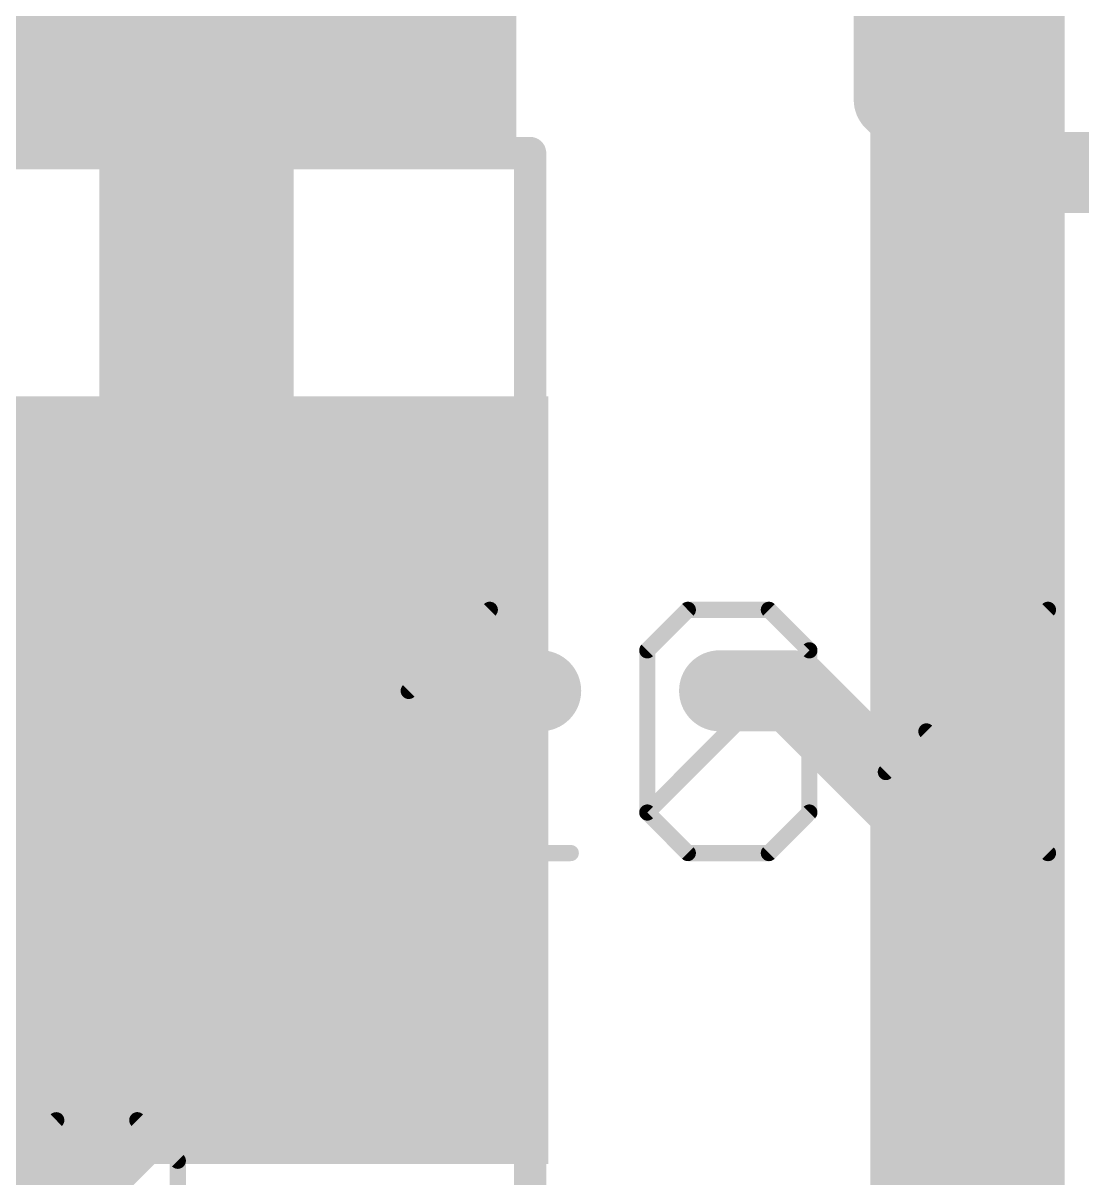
# Model space of a CAD drawing. Extents: x 0 to 108, y -11 to 13.
# Drawn here: x 3.218 to 4.879, y 3.186 to 4.997 of the extents above; entities that cross this region are included whole.
import ezdxf

# ---------------------------------------------------------------- set-up
doc = ezdxf.new("R2010")
doc.units = 0
for name, color, linetype in [('1', 12, 'CONTINUOUS'), ('21', 41, 'CONTINUOUS'), ('22', 40, 'CONTINUOUS'), ('25', 253, 'CONTINUOUS'), ('27', 1, 'CONTINUOUS'), ('29', 253, 'CONTINUOUS'), ('31', 4, 'CONTINUOUS'), ('39', 12, 'CONTINUOUS'), ('51', 53, 'CONTINUOUS')]:
    doc.layers.add(name, color=color, linetype=linetype)

# ---------------------------------------------------------------- blocks, each defined once
blk = doc.blocks.new('RECT')
blk.add_solid([(-0.5, -0.5), (0.5, -0.5), (-0.5, 0.5), (0.5, 0.5)])

msp = doc.modelspace()

# ---------------------------------------------------------------- linework, layer by layer
at = {"layer": '1', "const_width": 0.3048}
for points in [[(3.49, 4.125), (3.49, 5.35)], [(4.699, 2.159), (4.699, 5.207)], [(3.175, 3.81), (3.49, 4.125)], [(3.39, 3.81), (3.175, 3.81)], [(3.39, 3.39), (3.39, 3.81)], [(1.27, 1.27), (3.39, 3.39)]]:
    msp.add_lwpolyline(points, dxfattribs=at)
at = {"layer": '1', "const_width": 0.1524}
for points in [[(3.5439, 4.0711, 1), (3.4361, 4.1789)], [(3.4138, 4.125, 1), (3.5662, 4.125)], [(3.175, 3.8862, 1), (3.175, 3.7338)], [(3.4662, 3.81, 1), (3.3138, 3.81)], [(3.39, 3.7338, 1), (3.39, 3.8862)], [(3.1211, 3.8639, 1), (3.2289, 3.7561)], [(3.4439, 3.3361, 1), (3.3361, 3.4439)], [(3.3138, 3.39, 1), (3.4662, 3.39)]]:
    msp.add_lwpolyline(points, format="xyb", dxfattribs=at)
at = {"layer": '21', "const_width": 0.127}
for points in [[(4.5841, 5.1057), (4.5841, 4.8769)], [(4.5841, 4.8769), (4.6985, 4.7625)], [(4.6985, 4.7625), (5.1561, 4.7625)]]:
    msp.add_lwpolyline(points, dxfattribs=at)
at = {"layer": '21', "const_width": 0.0635}
for points in [[(4.6066, 4.8993, 1), (4.5617, 4.8544)], [(4.5524, 4.8769, 1), (4.6159, 4.8769)], [(4.6985, 4.7942, 1), (4.6985, 4.7308)], [(4.6761, 4.74, 1), (4.721, 4.785)]]:
    msp.add_lwpolyline(points, format="xyb", dxfattribs=at)
at = {"layer": '22', "const_width": 0.127}
for points in [[(3.9153, 4.0645), (3.9153, 3.6069)], [(3.1876, 3.9501), (3.0732, 3.8357)], [(3.4164, 3.9501), (3.1876, 3.9501)], [(3.5308, 3.8357), (3.4164, 3.9501)], [(4.0297, 3.9501), (3.8009, 3.9501)], [(4.4246, 3.9501), (4.3102, 3.9501)], [(4.6534, 3.7213), (4.4246, 3.9501)], [(4.6534, 3.4925), (4.6534, 3.9501)], [(3.5308, 3.6069), (3.5308, 3.8357)], [(3.0732, 3.7213), (3.5308, 3.7213)], [(3.4164, 3.4925), (3.5308, 3.6069)], [(3.9153, 3.6069), (3.8009, 3.4925)], [(3.1876, 3.4925), (3.4164, 3.4925)]]:
    msp.add_lwpolyline(points, dxfattribs=at)
at = {"layer": '22', "const_width": 0.0635}
for points in [[(3.9471, 4.0645, 1), (3.8836, 4.0645)], [(3.1876, 3.9818, 1), (3.1876, 3.9183)], [(3.21, 3.9276, 1), (3.1651, 3.9725)], [(3.4388, 3.9725, 1), (3.3939, 3.9276)], [(3.4164, 3.9183, 1), (3.4164, 3.9818)], [(3.8009, 3.9818, 1), (3.8009, 3.9183)], [(4.0297, 3.9183, 1), (4.0297, 3.9818)], [(4.3102, 3.9818, 1), (4.3102, 3.9183)], [(4.4471, 3.9725, 1), (4.4022, 3.9276)], [(4.4246, 3.9183, 1), (4.4246, 3.9818)], [(4.6852, 3.9501, 1), (4.6217, 3.9501)], [(3.5625, 3.8357, 1), (3.499, 3.8357)], [(3.5083, 3.8132, 1), (3.5532, 3.8581)], [(3.5308, 3.6895, 1), (3.5308, 3.753)], [(4.6309, 3.6988, 1), (4.6759, 3.7437)], [(3.5532, 3.5844, 1), (3.5083, 3.6293)], [(3.9378, 3.5844, 1), (3.8929, 3.6293)], [(3.499, 3.6069, 1), (3.5625, 3.6069)], [(3.8836, 3.6069, 1), (3.9471, 3.6069)], [(3.1876, 3.5243, 1), (3.1876, 3.4607)], [(3.4164, 3.4607, 1), (3.4164, 3.5243)], [(3.3939, 3.515, 1), (3.4388, 3.47)], [(3.7785, 3.515, 1), (3.8234, 3.47)], [(4.6217, 3.4925, 1), (4.6852, 3.4925)]]:
    msp.add_lwpolyline(points, format="xyb", dxfattribs=at)
at = {"layer": '25', "const_width": 0.0254}
for points in [[(3.2063, 3.2134), (3.2699, 3.2769)], [(3.2699, 3.2769), (3.397, 3.2769)], [(3.397, 3.2769), (3.4605, 3.2134)], [(3.4605, 3.2134), (3.4605, 3.1498)]]:
    msp.add_lwpolyline(points, dxfattribs=at)
at = {"layer": '25', "const_width": 0.0127}
for points in [[(3.2699, 3.2833, 1), (3.2699, 3.2706)], [(3.2743, 3.2724, 1), (3.2654, 3.2814)], [(3.4015, 3.2814, 1), (3.3925, 3.2724)], [(3.397, 3.2706, 1), (3.397, 3.2833)], [(3.4669, 3.2134, 1), (3.4542, 3.2134)], [(3.456, 3.2089, 1), (3.465, 3.2179)]]:
    msp.add_lwpolyline(points, format="xyb", dxfattribs=at)
at = {"layer": '27', "const_width": 0.0254}
for points in [[(3.8227, 3.9499), (3.9498, 4.077)], [(3.9498, 4.077), (3.9498, 3.6957)], [(4.1969, 4.0135), (4.2605, 4.077)], [(4.2605, 4.077), (4.3876, 4.077)], [(4.3876, 4.077), (4.4511, 4.0135)], [(4.5711, 4.077), (4.5711, 3.6957)], [(4.5711, 3.8228), (4.8253, 4.077)], [(4.1969, 3.7593), (4.1969, 4.0135)], [(4.1969, 3.7593), (4.4511, 4.0135)], [(4.4511, 4.0135), (4.4511, 3.7593)], [(4.6347, 3.8864), (4.8253, 3.6957)], [(4.2605, 3.6957), (4.1969, 3.7593)], [(4.4511, 3.7593), (4.3876, 3.6957)], [(3.8227, 3.6957), (4.0769, 3.6957)], [(4.3876, 3.6957), (4.2605, 3.6957)]]:
    msp.add_lwpolyline(points, dxfattribs=at)
at = {"layer": '27', "const_width": 0.0127}
for points in [[(3.9562, 4.077, 1), (3.9435, 4.077)], [(3.9543, 4.0725, 1), (3.9453, 4.0815)], [(4.2605, 4.0834, 1), (4.2605, 4.0707)], [(4.2649, 4.0725, 1), (4.256, 4.0815)], [(4.3921, 4.0815, 1), (4.3831, 4.0725)], [(4.3876, 4.0707, 1), (4.3876, 4.0834)], [(4.5775, 4.077, 1), (4.5648, 4.077)], [(4.8298, 4.0725, 1), (4.8208, 4.0815)], [(4.2033, 4.0135, 1), (4.1906, 4.0135)], [(4.1924, 4.018, 1), (4.2014, 4.009)], [(4.4575, 4.0135, 1), (4.4448, 4.0135)], [(4.4556, 4.009, 1), (4.4466, 4.018)], [(4.4466, 4.009, 1), (4.4556, 4.018)], [(3.8182, 3.9544, 1), (3.8272, 3.9454)], [(4.6392, 3.8909, 1), (4.6302, 3.8819)], [(4.5666, 3.8273, 1), (4.5756, 3.8183)], [(4.2014, 3.7637, 1), (4.1924, 3.7548)], [(4.1924, 3.7637, 1), (4.2014, 3.7548)], [(4.1906, 3.7593, 1), (4.2033, 3.7593)], [(4.4448, 3.7593, 1), (4.4575, 3.7593)], [(4.4556, 3.7548, 1), (4.4466, 3.7637)], [(3.8227, 3.702, 1), (3.8227, 3.6894)], [(3.9435, 3.6957, 1), (3.9562, 3.6957)], [(4.0769, 3.6894, 1), (4.0769, 3.702)], [(4.2605, 3.702, 1), (4.2605, 3.6894)], [(4.256, 3.6912, 1), (4.2649, 3.7002)], [(4.3831, 3.7002, 1), (4.3921, 3.6912)], [(4.3876, 3.6894, 1), (4.3876, 3.702)], [(4.5648, 3.6957, 1), (4.5775, 3.6957)], [(4.8208, 3.6912, 1), (4.8298, 3.7002)]]:
    msp.add_lwpolyline(points, format="xyb", dxfattribs=at)
at = {"layer": '39', "const_width": 0.0508}
for points in [[(1.067, 4.793), (4.013, 4.793)], [(4.013, 4.793), (4.013, 2.827)]]:
    msp.add_lwpolyline(points, dxfattribs=at)
at = {"layer": '39', "const_width": 0.0254}
for points in [[(4.0257, 4.793, 1), (4.0003, 4.793)], [(4.013, 4.7803, 1), (4.013, 4.8057)]]:
    msp.add_lwpolyline(points, format="xyb", dxfattribs=at)

# ---------------------------------------------------------------- block references
at = {"layer": '1', "xscale": 0.8, "yscale": 0.9}
msp.add_blockref('RECT', (3.49, 5.35), dxfattribs=at)
at = {"layer": '1', "xscale": 1.1}
msp.add_blockref('RECT', (3.39, 3.81), dxfattribs=at)
at = {"layer": '29'}
for p, xscale, yscale in [((3.49, 5.35), 1.0032, 1.1032), ((3.39, 3.81), 1.3032, 1.2032)]:
    msp.add_blockref('RECT', p, dxfattribs=dict(at, xscale=xscale, yscale=yscale))
at = {"layer": '31', "xscale": 0.8, "yscale": 0.9}
msp.add_blockref('RECT', (3.49, 5.35), dxfattribs=at)
at = {"layer": '31', "xscale": 1.1}
msp.add_blockref('RECT', (3.39, 3.81), dxfattribs=at)
at = {"layer": '51', "xscale": 0.5001, "yscale": 0.95}
msp.add_blockref('RECT', (3.1202, 3.8151), dxfattribs=at)

doc.saveas('drawing.dxf')
